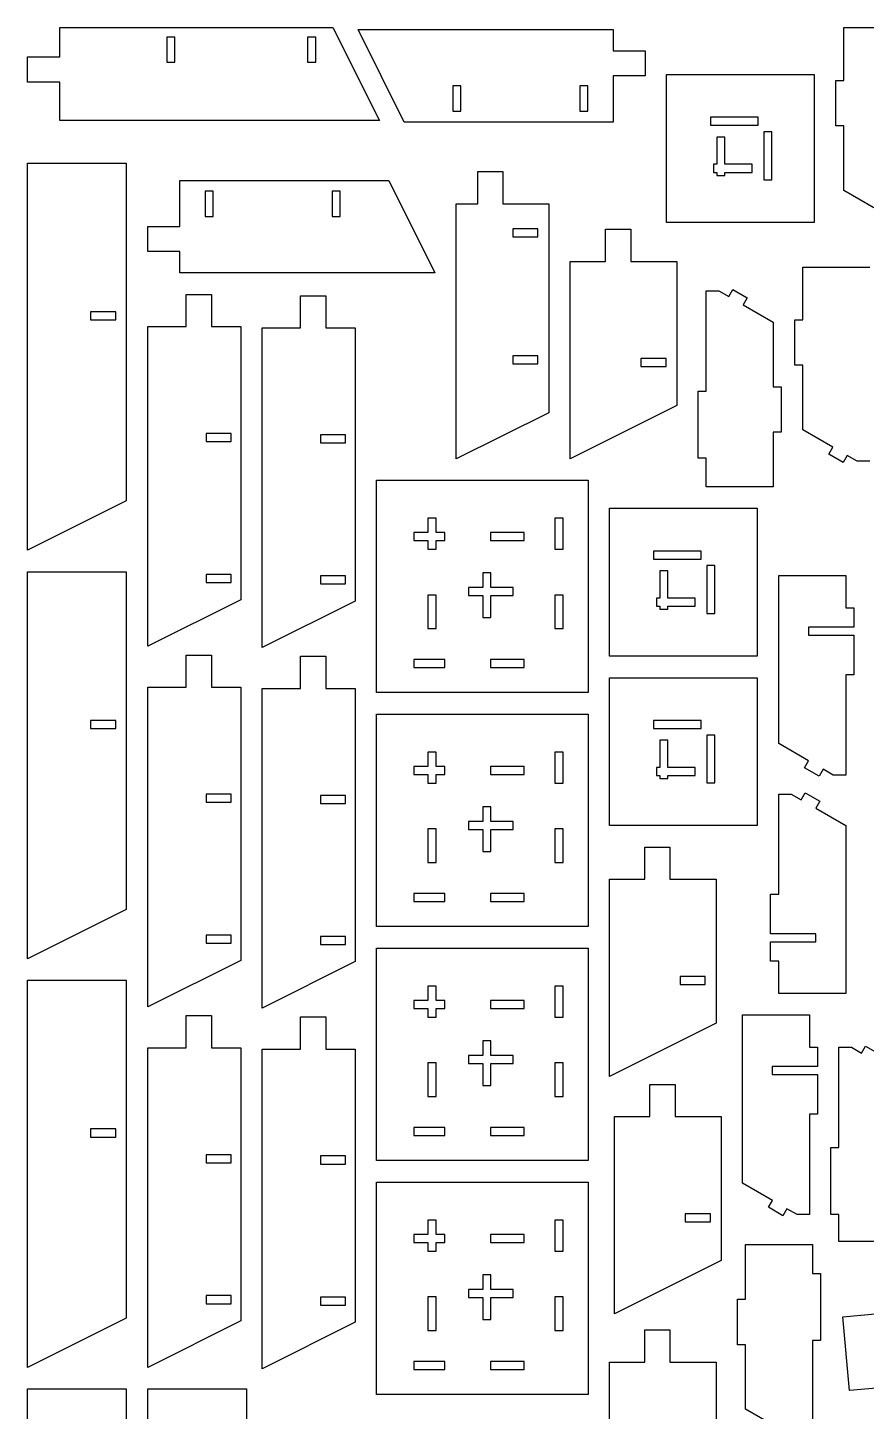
# Model space of a CAD drawing. Extents: x 12 to 2357, y -4 to 494.
# Drawn here: x 2024.7 to 2181.2, y 220.4 to 478.5 of the extents above; entities that cross this region are included whole.
import ezdxf

# ---------------------------------------------------------------- set-up
doc = ezdxf.new("R2010")
doc.units = 0
doc.layers.get('0').update_dxf_attribs({"linetype": 'CONTINUOUS'})

msp = doc.modelspace()

# ---------------------------------------------------------------- linework, layer by layer
for p, q in [((2030.71, 478.46), (2081.66, 478.46)), ((2030.71, 472.99), (2030.71, 478.46)), ((2081.66, 478.46), (2090.33, 461.12)), ((2094.93, 460.86), (2086.35, 478.13)), ((2086.35, 478.13), (2133.91, 478.13)), ((2133.91, 478.13), (2133.91, 474.14)), ((2176.95, 478.46), (2189.45, 478.46)), ((2176.95, 468.6), (2176.95, 478.46)), ((2050.65, 476.69), (2050.65, 472)), ((2052.15, 476.69), (2050.65, 476.69)), ((2052.15, 472), (2052.15, 476.69)), ((2076.94, 476.69), (2076.94, 472)), ((2078.44, 476.69), (2076.94, 476.69)), ((2078.44, 472), (2078.44, 476.69)), ((2024.71, 472.99), (2030.71, 472.99)), ((2024.71, 468.3), (2024.71, 472.99)), ((2133.91, 474.14), (2139.91, 474.14)), ((2139.91, 474.14), (2139.89, 469.45)), ((2050.65, 472), (2052.15, 472)), ((2076.94, 472), (2078.44, 472)), ((2143.9, 442.12), (2143.9, 469.71)), ((2143.9, 469.71), (2171.45, 469.71)), ((2171.45, 469.71), (2171.45, 442.12)), ((2030.71, 468.3), (2024.71, 468.3)), ((2030.71, 461.12), (2030.71, 468.3)), ((2104.03, 467.59), (2104.03, 462.9)), ((2105.53, 467.59), (2104.03, 467.59)), ((2105.53, 462.9), (2105.53, 467.59)), ((2129.23, 467.59), (2127.73, 467.59)), ((2127.73, 467.59), (2127.73, 462.9)), ((2129.23, 462.9), (2129.23, 467.59)), ((2133.91, 469.45), (2133.91, 460.86)), ((2139.89, 469.45), (2133.91, 469.45)), ((2175.45, 468.6), (2176.95, 468.6)), ((2175.45, 460.13), (2175.45, 468.6)), ((2104.03, 462.9), (2105.53, 462.9)), ((2127.73, 462.9), (2129.23, 462.9)), ((2090.33, 461.12), (2030.71, 461.12)), ((2133.91, 460.86), (2094.93, 460.86)), ((2152.09, 461.75), (2152.09, 460.25)), ((2160.99, 461.75), (2152.09, 461.75)), ((2152.09, 460.25), (2160.99, 460.25)), ((2160.99, 460.25), (2160.99, 461.75)), ((2176.95, 460.13), (2175.45, 460.13)), ((2176.95, 448.1), (2176.95, 460.13)), ((2153.25, 458.06), (2153.25, 452.97)), ((2154.75, 458.06), (2153.25, 458.06)), ((2154.75, 452.97), (2154.75, 458.06)), ((2162.03, 459.02), (2162.03, 450.09)), ((2163.53, 459.02), (2162.03, 459.02)), ((2163.53, 450.09), (2163.53, 459.02)), ((2024.71, 453.18), (2043.11, 453.18)), ((2024.71, 380.98), (2024.71, 453.18)), ((2043.11, 453.18), (2043.11, 390.18)), ((2108.66, 451.63), (2113.35, 451.61)), ((2108.66, 445.63), (2108.66, 451.63)), ((2152.66, 452.97), (2152.66, 451.47)), ((2153.25, 452.97), (2152.66, 452.97)), ((2159.84, 452.97), (2154.75, 452.97)), ((2159.84, 451.47), (2159.84, 452.97)), ((2053.11, 449.98), (2092.1, 449.98)), ((2053.11, 441.39), (2053.11, 449.98)), ((2092.1, 449.98), (2100.68, 432.71)), ((2113.35, 451.61), (2113.35, 445.63)), ((2152.66, 451.47), (2153.25, 451.47)), ((2153.25, 451.47), (2153.25, 450.88)), ((2153.25, 450.88), (2154.75, 450.88)), ((2154.75, 451.47), (2159.84, 451.47)), ((2154.75, 450.88), (2154.75, 451.47)), ((2162.03, 450.09), (2163.53, 450.09)), ((2057.8, 447.94), (2057.8, 443.25)), ((2059.3, 447.94), (2057.8, 447.94)), ((2059.3, 443.25), (2059.3, 447.94)), ((2081.49, 447.94), (2081.49, 443.25)), ((2082.99, 447.94), (2081.49, 447.94)), ((2082.99, 443.25), (2082.99, 447.94)), ((2182.54, 444.87), (2176.95, 448.1)), ((2104.67, 445.63), (2108.66, 445.63)), ((2104.67, 398.07), (2104.67, 445.63)), ((2113.35, 445.63), (2121.94, 445.63)), ((2121.94, 445.63), (2121.94, 406.65)), ((2047.11, 436.7), (2047.13, 441.39)), ((2047.13, 441.39), (2053.11, 441.39)), ((2057.8, 443.25), (2059.3, 443.25)), ((2081.49, 443.25), (2082.99, 443.25)), ((2171.45, 442.12), (2143.9, 442.12)), ((2115.21, 440.95), (2115.21, 439.45)), ((2119.9, 440.95), (2115.21, 440.95)), ((2115.21, 439.45), (2119.9, 439.45)), ((2119.9, 439.45), (2119.9, 440.95)), ((2132.52, 440.87), (2137.21, 440.87)), ((2132.52, 434.87), (2132.52, 440.87)), ((2137.21, 440.87), (2137.21, 434.87)), ((2053.11, 436.7), (2047.11, 436.7)), ((2053.11, 432.71), (2053.11, 436.7)), ((2125.94, 434.87), (2132.52, 434.87)), ((2125.94, 398.07), (2125.94, 434.87)), ((2137.21, 434.87), (2145.8, 434.87)), ((2145.8, 434.87), (2145.8, 408)), ((2169.3, 433.81), (2181.8, 433.81)), ((2169.3, 423.96), (2169.3, 433.81)), ((2100.68, 432.71), (2053.11, 432.71)), ((2054.3, 428.71), (2058.98, 428.71)), ((2054.3, 422.71), (2054.3, 428.71)), ((2058.98, 428.71), (2058.98, 422.71)), ((2075.63, 428.47), (2080.32, 428.47)), ((2075.63, 422.47), (2075.63, 428.47)), ((2080.32, 428.47), (2080.32, 422.47)), ((2151.3, 429.39), (2153.63, 429.39)), ((2151.3, 410.69), (2151.3, 429.39)), ((2153.63, 429.39), (2155.5, 428.31)), ((2155.5, 428.31), (2156.25, 429.61)), ((2156.25, 429.61), (2158.96, 428.05)), ((2158.96, 428.05), (2158.21, 426.75)), ((2158.21, 426.75), (2163.8, 423.52)), ((2036.45, 425.45), (2036.45, 423.95)), ((2041.13, 425.45), (2036.45, 425.45)), ((2036.45, 423.95), (2041.13, 423.95)), ((2041.13, 423.95), (2041.13, 425.45)), ((2163.8, 423.52), (2163.8, 411.49)), ((2167.8, 423.96), (2169.3, 423.96)), ((2167.8, 415.49), (2167.8, 423.96)), ((2047.11, 422.71), (2054.3, 422.71)), ((2047.11, 363.1), (2047.11, 422.71)), ((2058.98, 422.71), (2064.45, 422.71)), ((2064.45, 422.71), (2064.45, 371.76)), ((2068.45, 422.47), (2075.63, 422.47)), ((2068.45, 362.85), (2068.45, 422.47)), ((2080.32, 422.47), (2085.79, 422.47)), ((2085.79, 422.47), (2085.79, 371.52)), ((2115.21, 417.25), (2115.21, 415.75)), ((2119.9, 417.25), (2115.21, 417.25)), ((2115.21, 415.75), (2119.9, 415.75)), ((2119.9, 415.75), (2119.9, 417.25)), ((2139.11, 416.74), (2139.11, 415.24)), ((2143.8, 416.74), (2139.11, 416.74)), ((2143.8, 415.24), (2143.8, 416.74)), ((2139.11, 415.24), (2143.8, 415.24)), ((2169.3, 415.49), (2167.8, 415.49)), ((2169.3, 403.45), (2169.3, 415.49)), ((2149.8, 410.69), (2151.3, 410.69)), ((2149.8, 398.19), (2149.8, 410.69)), ((2163.8, 411.49), (2165.3, 411.49)), ((2165.3, 411.49), (2165.3, 403.01)), ((2145.8, 408), (2125.94, 398.07)), ((2121.94, 406.65), (2104.67, 398.07)), ((2057.99, 402.78), (2057.99, 401.28)), ((2062.68, 402.78), (2057.99, 402.78)), ((2062.68, 401.28), (2062.68, 402.78)), ((2163.8, 403.01), (2163.8, 392.81)), ((2165.3, 403.01), (2163.8, 403.01)), ((2174.9, 400.22), (2169.3, 403.45)), ((2057.99, 401.28), (2062.68, 401.28)), ((2079.33, 402.53), (2079.33, 401.03)), ((2084.02, 402.53), (2079.33, 402.53)), ((2079.33, 401.03), (2084.02, 401.03)), ((2084.02, 401.03), (2084.02, 402.53)), ((2174.15, 398.92), (2174.9, 400.22)), ((2151.3, 398.19), (2149.8, 398.19)), ((2151.3, 392.81), (2151.3, 398.19)), ((2176.85, 397.36), (2174.15, 398.92)), ((2177.6, 398.66), (2176.85, 397.36)), ((2179.48, 397.58), (2177.6, 398.66)), ((2181.8, 397.58), (2179.48, 397.58)), ((2089.79, 394.07), (2129.26, 394.07)), ((2089.79, 354.43), (2089.79, 394.07)), ((2129.26, 394.07), (2129.26, 354.43)), ((2163.8, 392.81), (2151.3, 392.81)), ((2043.11, 390.18), (2024.71, 380.98)), ((2133.26, 361.22), (2133.26, 388.81)), ((2133.26, 388.81), (2160.81, 388.81)), ((2160.81, 388.81), (2160.81, 361.22)), ((2099.39, 386.95), (2099.39, 384.31)), ((2100.89, 386.95), (2099.39, 386.95)), ((2100.89, 384.31), (2100.89, 386.95)), ((2123.08, 386.95), (2123.08, 381.19)), ((2124.58, 386.95), (2123.08, 386.95)), ((2124.58, 381.19), (2124.58, 386.95)), ((2096.74, 384.31), (2096.74, 382.81)), ((2099.39, 384.31), (2096.74, 384.31)), ((2096.74, 382.81), (2099.39, 382.81)), ((2099.39, 382.81), (2099.39, 381.19)), ((2102.51, 384.31), (2100.89, 384.31)), ((2100.89, 382.81), (2102.51, 382.81)), ((2100.89, 381.19), (2100.89, 382.81)), ((2102.51, 382.81), (2102.51, 384.31)), ((2111.05, 384.31), (2111.05, 382.81)), ((2117.31, 384.31), (2111.05, 384.31)), ((2111.05, 382.81), (2117.31, 382.81)), ((2117.31, 382.81), (2117.31, 384.31)), ((2099.39, 381.19), (2100.89, 381.19)), ((2123.08, 381.19), (2124.58, 381.19)), ((2141.46, 380.85), (2141.46, 379.35)), ((2150.35, 380.85), (2141.46, 380.85)), ((2150.35, 379.35), (2150.35, 380.85)), ((2024.71, 376.98), (2043.11, 376.98)), ((2024.71, 304.77), (2024.71, 376.98)), ((2043.11, 376.98), (2043.11, 313.98)), ((2141.46, 379.35), (2150.35, 379.35)), ((2142.61, 377.16), (2142.61, 372.07)), ((2144.11, 377.16), (2142.61, 377.16)), ((2144.11, 372.07), (2144.11, 377.16)), ((2151.39, 378.12), (2151.39, 369.19)), ((2152.89, 378.12), (2151.39, 378.12)), ((2152.89, 369.19), (2152.89, 378.12)), ((2057.99, 376.48), (2057.99, 374.98)), ((2062.68, 376.48), (2057.99, 376.48)), ((2057.99, 374.98), (2062.68, 374.98)), ((2062.68, 374.98), (2062.68, 376.48)), ((2079.33, 376.24), (2079.33, 374.74)), ((2084.02, 376.24), (2079.33, 376.24)), ((2079.33, 374.74), (2084.02, 374.74)), ((2084.02, 374.74), (2084.02, 376.24)), ((2109.63, 376.75), (2109.63, 374.06)), ((2111.13, 376.75), (2109.63, 376.75)), ((2111.13, 374.06), (2111.13, 376.75)), ((2164.81, 376.28), (2177.31, 376.28)), ((2164.81, 344.94), (2164.81, 376.28)), ((2177.31, 376.28), (2177.31, 370.27)), ((2064.45, 371.76), (2047.11, 363.1)), ((2099.39, 372.64), (2099.39, 366.39)), ((2100.89, 372.64), (2099.39, 372.64)), ((2100.89, 366.39), (2100.89, 372.64)), ((2106.94, 374.06), (2106.94, 372.56)), ((2109.63, 374.06), (2106.94, 374.06)), ((2106.94, 372.56), (2109.63, 372.56)), ((2109.63, 372.56), (2109.63, 368.44)), ((2115.25, 374.06), (2111.13, 374.06)), ((2111.13, 372.56), (2115.25, 372.56)), ((2111.13, 368.44), (2111.13, 372.56)), ((2115.25, 372.56), (2115.25, 374.06)), ((2123.08, 372.64), (2123.08, 366.39)), ((2124.58, 372.64), (2123.08, 372.64)), ((2124.58, 366.39), (2124.58, 372.64)), ((2142.02, 372.07), (2142.02, 370.57)), ((2142.61, 372.07), (2142.02, 372.07)), ((2149.2, 372.07), (2144.11, 372.07)), ((2149.2, 370.57), (2149.2, 372.07)), ((2085.79, 371.52), (2068.45, 362.85)), ((2142.02, 370.57), (2142.61, 370.57)), ((2142.61, 370.57), (2142.61, 369.98)), ((2142.61, 369.98), (2144.11, 369.98)), ((2144.11, 370.57), (2149.2, 370.57)), ((2144.11, 369.98), (2144.11, 370.57)), ((2151.39, 369.19), (2152.89, 369.19)), ((2177.31, 370.27), (2178.81, 370.27)), ((2178.81, 370.27), (2178.81, 366.65)), ((2109.63, 368.44), (2111.13, 368.44)), ((2170.35, 366.65), (2170.35, 365.15)), ((2178.81, 366.65), (2170.35, 366.65)), ((2099.39, 366.39), (2100.89, 366.39)), ((2123.08, 366.39), (2124.58, 366.39)), ((2170.35, 365.15), (2178.81, 365.15)), ((2178.81, 365.15), (2178.81, 357.77)), ((2054.3, 361.45), (2058.98, 361.45)), ((2054.3, 355.45), (2054.3, 361.45)), ((2058.98, 361.45), (2058.98, 355.45)), ((2075.63, 361.21), (2080.32, 361.21)), ((2075.63, 355.21), (2075.63, 361.21)), ((2080.32, 361.21), (2080.32, 355.21)), ((2096.74, 360.61), (2096.74, 359.11)), ((2102.51, 360.61), (2096.74, 360.61)), ((2096.74, 359.11), (2102.51, 359.11)), ((2102.51, 359.11), (2102.51, 360.61)), ((2111.05, 360.61), (2111.05, 359.11)), ((2117.31, 360.61), (2111.05, 360.61)), ((2111.05, 359.11), (2117.31, 359.11)), ((2117.31, 359.11), (2117.31, 360.61)), ((2160.81, 361.22), (2133.26, 361.22)), ((2133.26, 329.64), (2133.26, 357.22)), ((2133.26, 357.22), (2160.81, 357.22)), ((2160.81, 357.22), (2160.81, 329.64)), ((2177.31, 357.77), (2177.31, 339.07)), ((2178.81, 357.77), (2177.31, 357.77)), ((2047.11, 355.45), (2054.3, 355.45)), ((2047.11, 295.84), (2047.11, 355.45)), ((2058.98, 355.45), (2064.45, 355.45)), ((2064.45, 355.45), (2064.45, 304.5)), ((2068.45, 355.21), (2075.63, 355.21)), ((2068.45, 295.59), (2068.45, 355.21)), ((2080.32, 355.21), (2085.79, 355.21)), ((2085.79, 355.21), (2085.79, 304.26)), ((2129.26, 354.43), (2089.79, 354.43)), ((2036.45, 349.25), (2036.45, 347.75)), ((2041.13, 349.25), (2036.45, 349.25)), ((2041.13, 347.75), (2041.13, 349.25)), ((2089.79, 350.43), (2129.26, 350.43)), ((2089.79, 310.79), (2089.79, 350.43)), ((2129.26, 350.43), (2129.26, 310.79)), ((2141.46, 349.26), (2141.46, 347.76)), ((2150.35, 349.26), (2141.46, 349.26)), ((2150.35, 347.76), (2150.35, 349.26)), ((2036.45, 347.75), (2041.13, 347.75)), ((2141.46, 347.76), (2150.35, 347.76)), ((2151.39, 346.53), (2151.39, 337.61)), ((2152.89, 346.53), (2151.39, 346.53)), ((2152.89, 337.61), (2152.89, 346.53)), ((2099.39, 343.31), (2099.39, 340.67)), ((2100.89, 343.31), (2099.39, 343.31)), ((2100.89, 340.67), (2100.89, 343.31)), ((2123.08, 343.31), (2123.08, 337.55)), ((2124.58, 343.31), (2123.08, 343.31)), ((2124.58, 337.55), (2124.58, 343.31)), ((2142.61, 345.58), (2142.61, 340.48)), ((2144.11, 345.58), (2142.61, 345.58)), ((2144.11, 340.48), (2144.11, 345.58)), ((2170.4, 341.71), (2164.81, 344.94)), ((2096.74, 340.67), (2096.74, 339.17)), ((2099.39, 340.67), (2096.74, 340.67)), ((2102.51, 340.67), (2100.89, 340.67)), ((2102.51, 339.17), (2102.51, 340.67)), ((2111.05, 340.67), (2111.05, 339.17)), ((2117.31, 340.67), (2111.05, 340.67)), ((2117.31, 339.17), (2117.31, 340.67)), ((2169.65, 340.41), (2170.4, 341.71)), ((2096.74, 339.17), (2099.39, 339.17)), ((2099.39, 339.17), (2099.39, 337.55)), ((2100.89, 339.17), (2102.51, 339.17)), ((2100.89, 337.55), (2100.89, 339.17)), ((2111.05, 339.17), (2117.31, 339.17)), ((2142.02, 340.48), (2142.02, 338.98)), ((2142.61, 340.48), (2142.02, 340.48)), ((2142.02, 338.98), (2142.61, 338.98)), ((2142.61, 338.98), (2142.61, 338.4)), ((2142.61, 338.4), (2144.11, 338.4)), ((2149.2, 340.48), (2144.11, 340.48)), ((2144.11, 338.98), (2149.2, 338.98)), ((2144.11, 338.4), (2144.11, 338.98)), ((2149.2, 338.98), (2149.2, 340.48)), ((2172.36, 338.85), (2169.65, 340.41)), ((2173.11, 340.15), (2172.36, 338.85)), ((2174.98, 339.07), (2173.11, 340.15)), ((2177.31, 339.07), (2174.98, 339.07)), ((2057.99, 335.52), (2057.99, 334.02)), ((2062.68, 335.52), (2057.99, 335.52)), ((2062.68, 334.02), (2062.68, 335.52)), ((2099.39, 337.55), (2100.89, 337.55)), ((2123.08, 337.55), (2124.58, 337.55)), ((2151.39, 337.61), (2152.89, 337.61)), ((2164.81, 335.52), (2167.13, 335.52)), ((2164.81, 316.82), (2164.81, 335.52)), ((2167.13, 335.52), (2169.01, 334.44)), ((2169.01, 334.44), (2169.76, 335.74)), ((2169.76, 335.74), (2172.46, 334.17)), ((2057.99, 334.02), (2062.68, 334.02)), ((2079.33, 335.27), (2079.33, 333.77)), ((2084.02, 335.27), (2079.33, 335.27)), ((2079.33, 333.77), (2084.02, 333.77)), ((2084.02, 333.77), (2084.02, 335.27)), ((2109.63, 333.11), (2109.63, 330.42)), ((2111.13, 333.11), (2109.63, 333.11)), ((2111.13, 330.42), (2111.13, 333.11)), ((2172.46, 334.17), (2171.71, 332.88)), ((2106.94, 330.42), (2106.94, 328.92)), ((2109.63, 330.42), (2106.94, 330.42)), ((2115.25, 330.42), (2111.13, 330.42)), ((2115.25, 328.92), (2115.25, 330.42)), ((2171.71, 332.88), (2177.31, 329.64)), ((2099.39, 329), (2099.39, 322.75)), ((2100.89, 329), (2099.39, 329)), ((2100.89, 322.75), (2100.89, 329)), ((2106.94, 328.92), (2109.63, 328.92)), ((2109.63, 328.92), (2109.63, 324.8)), ((2111.13, 328.92), (2115.25, 328.92)), ((2111.13, 324.8), (2111.13, 328.92)), ((2123.08, 329), (2123.08, 322.75)), ((2124.58, 329), (2123.08, 329)), ((2124.58, 322.75), (2124.58, 329)), ((2160.81, 329.64), (2133.26, 329.64)), ((2177.31, 329.64), (2177.31, 298.31)), ((2139.84, 325.64), (2144.53, 325.64)), ((2139.84, 319.64), (2139.84, 325.64)), ((2144.53, 325.64), (2144.53, 319.64)), ((2099.39, 322.75), (2100.89, 322.75)), ((2109.63, 324.8), (2111.13, 324.8)), ((2123.08, 322.75), (2124.58, 322.75)), ((2133.26, 319.64), (2139.84, 319.64)), ((2133.26, 282.84), (2133.26, 319.64)), ((2144.53, 319.64), (2153.12, 319.64)), ((2153.12, 319.64), (2153.12, 292.77)), ((2096.74, 316.98), (2096.74, 315.48)), ((2102.51, 316.98), (2096.74, 316.98)), ((2096.74, 315.48), (2102.51, 315.48)), ((2102.51, 315.48), (2102.51, 316.98)), ((2111.05, 316.98), (2111.05, 315.48)), ((2117.31, 316.98), (2111.05, 316.98)), ((2111.05, 315.48), (2117.31, 315.48)), ((2117.31, 315.48), (2117.31, 316.98)), ((2163.31, 309.44), (2163.31, 316.82)), ((2163.31, 316.82), (2164.81, 316.82)), ((2043.11, 313.98), (2024.71, 304.77)), ((2129.26, 310.79), (2089.79, 310.79)), ((2057.99, 309.22), (2057.99, 307.72)), ((2062.68, 309.22), (2057.99, 309.22)), ((2057.99, 307.72), (2062.68, 307.72)), ((2062.68, 307.72), (2062.68, 309.22)), ((2079.33, 308.98), (2079.33, 307.48)), ((2084.02, 308.98), (2079.33, 308.98)), ((2079.33, 307.48), (2084.02, 307.48)), ((2084.02, 307.48), (2084.02, 308.98)), ((2171.76, 309.44), (2163.31, 309.44)), ((2163.31, 307.94), (2171.76, 307.94)), ((2163.31, 304.32), (2163.31, 307.94)), ((2171.76, 307.94), (2171.76, 309.44)), ((2089.79, 306.79), (2129.26, 306.79)), ((2089.79, 267.15), (2089.79, 306.79)), ((2129.26, 306.79), (2129.26, 267.15)), ((2064.45, 304.5), (2047.11, 295.84)), ((2085.79, 304.26), (2068.45, 295.59)), ((2164.81, 304.32), (2163.31, 304.32)), ((2164.81, 298.31), (2164.81, 304.32)), ((2024.71, 300.78), (2043.11, 300.78)), ((2024.71, 228.57), (2024.71, 300.78)), ((2043.11, 300.78), (2043.11, 237.78)), ((2099.39, 299.67), (2099.39, 297.03)), ((2100.89, 299.67), (2099.39, 299.67)), ((2100.89, 297.03), (2100.89, 299.67)), ((2123.08, 299.67), (2123.08, 293.91)), ((2124.58, 299.67), (2123.08, 299.67)), ((2124.58, 293.91), (2124.58, 299.67)), ((2146.43, 301.51), (2146.43, 300.01)), ((2151.12, 301.51), (2146.43, 301.51)), ((2146.43, 300.01), (2151.12, 300.01)), ((2151.12, 300.01), (2151.12, 301.51)), ((2096.74, 297.03), (2096.74, 295.53)), ((2099.39, 297.03), (2096.74, 297.03)), ((2102.51, 297.03), (2100.89, 297.03)), ((2102.51, 295.53), (2102.51, 297.03)), ((2111.05, 297.03), (2111.05, 295.53)), ((2117.31, 297.03), (2111.05, 297.03)), ((2117.31, 295.53), (2117.31, 297.03)), ((2177.31, 298.31), (2164.81, 298.31)), ((2096.74, 295.53), (2099.39, 295.53)), ((2099.39, 295.53), (2099.39, 293.91)), ((2100.89, 295.53), (2102.51, 295.53)), ((2100.89, 293.91), (2100.89, 295.53)), ((2111.05, 295.53), (2117.31, 295.53)), ((2158.06, 294.31), (2170.56, 294.31)), ((2158.06, 262.97), (2158.06, 294.31)), ((2170.56, 294.31), (2170.56, 288.3)), ((2054.3, 294.19), (2058.98, 294.19)), ((2054.3, 288.19), (2054.3, 294.19)), ((2058.98, 294.19), (2058.98, 288.19)), ((2075.63, 293.95), (2080.32, 293.95)), ((2075.63, 287.95), (2075.63, 293.95)), ((2080.32, 293.95), (2080.32, 287.95)), ((2099.39, 293.91), (2100.89, 293.91)), ((2123.08, 293.91), (2124.58, 293.91)), ((2153.12, 292.77), (2133.26, 282.84)), ((2109.63, 289.47), (2109.63, 286.78)), ((2111.13, 289.47), (2109.63, 289.47)), ((2111.13, 286.78), (2111.13, 289.47)), ((2047.11, 288.19), (2054.3, 288.19)), ((2047.11, 228.57), (2047.11, 288.19)), ((2058.98, 288.19), (2064.45, 288.19)), ((2064.45, 288.19), (2064.45, 237.24)), ((2068.45, 287.95), (2075.63, 287.95)), ((2068.45, 228.33), (2068.45, 287.95)), ((2080.32, 287.95), (2085.79, 287.95)), ((2085.79, 287.95), (2085.79, 237)), ((2106.94, 286.78), (2106.94, 285.28)), ((2109.63, 286.78), (2106.94, 286.78)), ((2115.25, 286.78), (2111.13, 286.78)), ((2115.25, 285.28), (2115.25, 286.78)), ((2170.56, 288.3), (2172.06, 288.3)), ((2172.06, 288.3), (2172.06, 284.68)), ((2176.06, 288.3), (2178.39, 288.3)), ((2176.06, 269.6), (2176.06, 288.3)), ((2178.39, 288.3), (2180.26, 287.22)), ((2180.26, 287.22), (2181.01, 288.52)), ((2181.01, 288.52), (2183.72, 286.95)), ((2099.39, 285.36), (2099.39, 279.11)), ((2100.89, 285.36), (2099.39, 285.36)), ((2100.89, 279.11), (2100.89, 285.36)), ((2106.94, 285.28), (2109.63, 285.28)), ((2109.63, 285.28), (2109.63, 281.16)), ((2111.13, 285.28), (2115.25, 285.28)), ((2111.13, 281.16), (2111.13, 285.28)), ((2123.08, 285.36), (2123.08, 279.11)), ((2124.58, 285.36), (2123.08, 285.36)), ((2124.58, 279.11), (2124.58, 285.36)), ((2163.61, 284.68), (2163.61, 283.18)), ((2172.06, 284.68), (2163.61, 284.68)), ((2140.78, 281.36), (2145.47, 281.36)), ((2140.78, 275.36), (2140.78, 281.36)), ((2145.47, 281.36), (2145.47, 275.36)), ((2163.61, 283.18), (2172.06, 283.18)), ((2172.06, 283.18), (2172.06, 275.8)), ((2099.39, 279.11), (2100.89, 279.11)), ((2109.63, 281.16), (2111.13, 281.16)), ((2123.08, 279.11), (2124.58, 279.11)), ((2134.2, 275.36), (2140.78, 275.36)), ((2134.2, 238.56), (2134.2, 275.36)), ((2145.47, 275.36), (2154.06, 275.36)), ((2154.06, 275.36), (2154.06, 248.49)), ((2170.56, 275.8), (2170.56, 257.1)), ((2172.06, 275.8), (2170.56, 275.8)), ((2036.45, 273.05), (2036.45, 271.55)), ((2041.13, 273.05), (2036.45, 273.05)), ((2036.45, 271.55), (2041.13, 271.55)), ((2041.13, 271.55), (2041.13, 273.05)), ((2096.74, 273.34), (2096.74, 271.84)), ((2102.51, 273.34), (2096.74, 273.34)), ((2096.74, 271.84), (2102.51, 271.84)), ((2102.51, 271.84), (2102.51, 273.34)), ((2111.05, 273.34), (2111.05, 271.84)), ((2117.31, 273.34), (2111.05, 273.34)), ((2111.05, 271.84), (2117.31, 271.84)), ((2117.31, 271.84), (2117.31, 273.34)), ((2174.56, 257.1), (2174.56, 269.6)), ((2174.56, 269.6), (2176.06, 269.6)), ((2057.99, 268.25), (2057.99, 266.75)), ((2062.68, 268.25), (2057.99, 268.25)), ((2057.99, 266.75), (2062.68, 266.75)), ((2062.68, 266.75), (2062.68, 268.25)), ((2079.33, 268.01), (2079.33, 266.51)), ((2084.02, 268.01), (2079.33, 268.01)), ((2079.33, 266.51), (2084.02, 266.51)), ((2084.02, 266.51), (2084.02, 268.01)), ((2129.26, 267.15), (2089.79, 267.15)), ((2089.79, 263.15), (2129.26, 263.15)), ((2089.79, 223.51), (2089.79, 263.15)), ((2129.26, 263.15), (2129.26, 223.51)), ((2163.66, 259.74), (2158.06, 262.97)), ((2162.91, 258.44), (2163.66, 259.74)), ((2165.61, 256.88), (2162.91, 258.44)), ((2166.36, 258.18), (2165.61, 256.88)), ((2168.24, 257.1), (2166.36, 258.18)), ((2099.39, 256.03), (2099.39, 253.39)), ((2100.89, 256.03), (2099.39, 256.03)), ((2100.89, 253.39), (2100.89, 256.03)), ((2123.08, 256.03), (2123.08, 250.27)), ((2124.58, 256.03), (2123.08, 256.03)), ((2124.58, 250.27), (2124.58, 256.03)), ((2147.37, 257.23), (2147.37, 255.73)), ((2152.06, 257.23), (2147.37, 257.23)), ((2147.37, 255.73), (2152.06, 255.73)), ((2152.06, 255.73), (2152.06, 257.23)), ((2170.56, 257.1), (2168.24, 257.1)), ((2176.06, 257.1), (2174.56, 257.1)), ((2176.06, 252.06), (2176.06, 257.1)), ((2096.74, 253.39), (2096.74, 251.89)), ((2099.39, 253.39), (2096.74, 253.39)), ((2102.51, 253.39), (2100.89, 253.39)), ((2102.51, 251.89), (2102.51, 253.39)), ((2111.05, 253.39), (2111.05, 251.89)), ((2117.31, 253.39), (2111.05, 253.39)), ((2117.31, 251.89), (2117.31, 253.39)), ((2096.74, 251.89), (2099.39, 251.89)), ((2099.39, 251.89), (2099.39, 250.27)), ((2100.89, 251.89), (2102.51, 251.89)), ((2100.89, 250.27), (2100.89, 251.89)), ((2111.05, 251.89), (2117.31, 251.89)), ((2158.62, 251.5), (2171.12, 251.5)), ((2158.62, 241.31), (2158.62, 251.5)), ((2171.12, 251.5), (2171.12, 246.12)), ((2188.56, 252.06), (2176.06, 252.06)), ((2099.39, 250.27), (2100.89, 250.27)), ((2123.08, 250.27), (2124.58, 250.27)), ((2154.06, 248.49), (2134.2, 238.56)), ((2109.63, 245.83), (2109.63, 243.14)), ((2111.13, 245.83), (2109.63, 245.83)), ((2111.13, 243.14), (2111.13, 245.83)), ((2171.12, 246.12), (2172.62, 246.12)), ((2172.62, 246.12), (2172.62, 233.62)), ((2106.94, 243.14), (2106.94, 241.64)), ((2109.63, 243.14), (2106.94, 243.14)), ((2115.25, 243.14), (2111.13, 243.14)), ((2115.25, 241.64), (2115.25, 243.14)), ((2057.99, 241.96), (2057.99, 240.46)), ((2062.68, 241.96), (2057.99, 241.96)), ((2057.99, 240.46), (2062.68, 240.46)), ((2062.68, 240.46), (2062.68, 241.96)), ((2079.33, 241.71), (2079.33, 240.21)), ((2084.02, 241.71), (2079.33, 241.71)), ((2079.33, 240.21), (2084.02, 240.21)), ((2084.02, 240.21), (2084.02, 241.71)), ((2099.39, 241.73), (2099.39, 235.47)), ((2100.89, 241.73), (2099.39, 241.73)), ((2100.89, 235.47), (2100.89, 241.73)), ((2106.94, 241.64), (2109.63, 241.64)), ((2109.63, 241.64), (2109.63, 237.52)), ((2111.13, 241.64), (2115.25, 241.64)), ((2111.13, 237.52), (2111.13, 241.64)), ((2123.08, 241.73), (2123.08, 235.47)), ((2124.58, 241.73), (2123.08, 241.73)), ((2124.58, 235.47), (2124.58, 241.73)), ((2157.12, 241.31), (2158.62, 241.31)), ((2157.12, 232.82), (2157.12, 241.31)), ((2043.11, 237.78), (2024.71, 228.57)), ((2109.63, 237.52), (2111.13, 237.52)), ((2176.79, 238.04), (2190.74, 239.26)), ((2177.99, 224.26), (2176.79, 238.04)), ((2064.45, 237.24), (2047.11, 228.57)), ((2085.79, 237), (2068.45, 228.33)), ((2099.39, 235.47), (2100.89, 235.47)), ((2123.08, 235.47), (2124.58, 235.47)), ((2139.84, 235.56), (2144.53, 235.56)), ((2139.84, 229.56), (2139.84, 235.56)), ((2144.53, 235.56), (2144.53, 229.56)), ((2158.62, 232.82), (2157.12, 232.82)), ((2158.62, 220.8), (2158.62, 232.82)), ((2171.12, 233.62), (2171.12, 214.92)), ((2172.62, 233.62), (2171.12, 233.62)), ((2096.74, 229.7), (2096.74, 228.2)), ((2102.51, 229.7), (2096.74, 229.7)), ((2102.51, 228.2), (2102.51, 229.7)), ((2111.05, 229.7), (2111.05, 228.2)), ((2117.31, 229.7), (2111.05, 229.7)), ((2117.31, 228.2), (2117.31, 229.7)), ((2096.74, 228.2), (2102.51, 228.2)), ((2111.05, 228.2), (2117.31, 228.2)), ((2133.26, 229.56), (2139.84, 229.56)), ((2133.26, 192.76), (2133.26, 229.56)), ((2144.53, 229.56), (2153.12, 229.56)), ((2153.12, 229.56), (2153.12, 202.69)), ((2024.71, 224.58), (2043.11, 224.58)), ((2024.71, 152.37), (2024.71, 224.58)), ((2043.11, 224.58), (2043.11, 161.58)), ((2047.11, 224.58), (2065.52, 224.58)), ((2047.11, 152.37), (2047.11, 224.58)), ((2065.52, 224.58), (2065.52, 161.58)), ((2185.93, 224.95), (2177.99, 224.26)), ((2129.26, 223.51), (2089.79, 223.51)), ((2164.22, 217.57), (2158.62, 220.8))]:
    msp.add_line(p, q)

doc.saveas('drawing.dxf')
